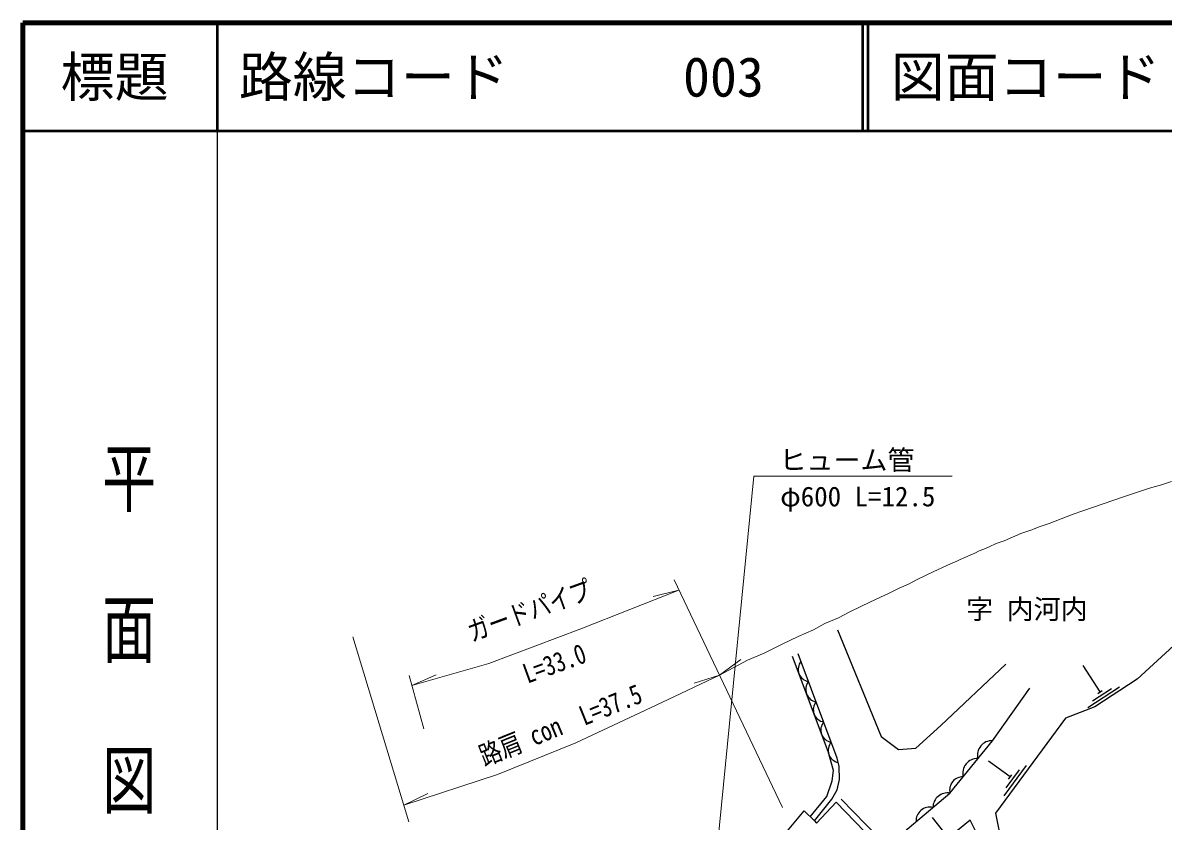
# Model space of a CAD drawing. Units: millimetres at full size, sheet at 1:1000; details may follow other scales. Extents: x 40000 to 680000, y 20000 to 380000.
# Drawn here: x 40000 to 145611, y 306092 to 380000 of the extents above; entities that cross this region are included whole.
import ezdxf
from ezdxf.enums import TextEntityAlignment as Align

# ---------------------------------------------------------------- set-up
doc = ezdxf.new("R2010")
doc.units = ezdxf.units.MM
doc.header["$LTSCALE"] = 1000
doc.linetypes.add('DASHED', pattern=[7.5, 6, -1.5])
for name, color, linetype, lineweight in [('M-BGD', 7, 'Continuous', 25), ('M-STR-HTXT', 7, 'Continuous', 13), ('M-TTL', 2, 'Continuous', 140), ('M-TTL-BAND', 7, 'Continuous', 25), ('M-TTL-LINE', 7, 'Continuous', 50)]:
    doc.layers.add(name, color=color, linetype=linetype, lineweight=lineweight)
doc.layers.add('M-BMK-HTXT', color=7, linetype='Continuous')
doc.layers.add('M-TTL-TXT', color=7, linetype='Continuous')
doc.styles.add('@ＭＳ ゴシック', font='')
doc.styles.add('ＭＳ ゴシック', font='')
doc.styles.get('@ＭＳ ゴシック').set_extended_font_data('@MS Gothic')
doc.styles.get('ＭＳ ゴシック').set_extended_font_data('MS Gothic')

msp = doc.modelspace()

# ---------------------------------------------------------------- linework, layer by layer
at = {"layer": 'M-BGD'}
for p, q in [((139767, 318061), (138205, 320520)), ((129797, 313541), (133264, 318412)), ((138630, 316602), (141561, 318515)), ((139052, 317236), (140811, 318384)), ((139562, 317927), (139972, 318195)), ((131441, 310192), (129444, 311663)), ((130886, 308427), (132961, 311245)), ((131059, 309169), (132305, 310859)), ((131295, 309995), (131586, 310389)), ((118816, 304249), (115330, 307859)), ((119211, 304603), (115797, 308138)), ((112348, 307042), (113307, 306115)), ((125185, 305273), (124236, 306435))]:
    msp.add_line(p, q, dxfattribs=at)
at = {"layer": 'M-BGD', "linetype": 'DASHED'}
msp.add_line((108591, 302570), (112348, 307042), dxfattribs=at)
at = {"layer": 'M-BGD'}
for points in [[(115443, 323794), (119479, 313922), (121107, 312716), (122710, 312846), (125005, 314955), (131036, 320620)], [(147341, 323048), (143214, 319236), (139291, 316676), (136557, 315622), (130088, 306838), (131184, 301278), (131350, 297251), (130575, 298592), (129515, 302593), (127725, 306185), (121267, 300914), (118937, 298244), (118254, 295276), (118536, 292287)], [(112903, 306505), (114449, 308384), (114966, 309843), (115078, 310797), (114584, 312552), (111289, 321340)], [(113307, 306115), (114938, 308145), (115427, 308981), (115648, 309951), (115608, 311144), (115417, 311915), (111810, 321577)], [(119710, 303511), (125864, 308687), (129797, 313541)], [(113307, 306115), (113515, 305913), (115330, 307859)]]:
    msp.add_lwpolyline(points, dxfattribs=at)
for centre, radius, start, end in [((112967, 320161), 1160, 140.95395, 259.98357), ((113666, 318288), 1160, 140.95395, 259.98357), ((114366, 316414), 1160, 140.95395, 259.98357), ((115065, 314540), 1160, 140.95395, 259.98357), ((115725, 312650), 1141, 139.07417, 259.23464), ((129733, 312225), 1317, 87.21961, 194.7663), ((128406, 310531), 1360, 87.77534, 194.21058), ((127060, 308969), 1229, 88.70746, 193.27844), ((125634, 307361), 1346, 80.14309, 179.9782), ((123996, 306116), 1279, 76.78245, 183.33884)]:
    msp.add_arc(centre, radius, start, end, dxfattribs=at)
at = {"layer": 'M-STR-HTXT'}
for p, q in [((100769, 327465), (98381, 326894)), ((100312, 328422), (110358, 307347)), ((75757, 306046), (70554, 323149)), ((104509, 319617), (106504, 321049)), ((75774, 319586), (77146, 314646)), ((76033, 318653), (78275, 319652)), ((104509, 319617), (102168, 318879)), ((75291, 307577), (77497, 308655))]:
    msp.add_line(p, q, dxfattribs=at)
for points in [[(101709, 277182), (107709, 338033), (126082, 338033)], [(104509, 319617), (107128, 320991), (108666, 321658), (110396, 322513), (111799, 323196), (113213, 323821), (114262, 324378), (115538, 324929), (116535, 325427), (117743, 326037), (118981, 326620), (120223, 327202), (121169, 327675), (122020, 328048), (122890, 328495), (124301, 329184), (125629, 329794), (126503, 330164), (126818, 330326), (128175, 330895), (128570, 331119), (128990, 331280), (129500, 331481), (130130, 331793), (130870, 332051), (131649, 332396), (132441, 332718), (133356, 333045), (134222, 333382), (135059, 333645), (137280, 334510), (138176, 334824), (141936, 336121), (144357, 336927), (145450, 337228), (146390, 337541)], [(76033, 318653), (83145, 320693), (91685, 323898), (100769, 327465)], [(75291, 307577), (83972, 310407), (91222, 313349), (99189, 317081), (104509, 319617)]]:
    msp.add_lwpolyline(points, dxfattribs=at)
at = {"layer": 'M-TTL'}
for p, q in [((40000, 380000), (40000, 20000)), ((680000, 380000), (40000, 380000))]:
    msp.add_line(p, q, dxfattribs=at)
at = {"layer": 'M-TTL-BAND'}
msp.add_line((58000, 370000), (58000, 20000), dxfattribs=at)
at = {"layer": 'M-TTL-LINE'}
for p, q in [((58000, 380000), (58000, 370000)), ((117750, 380000), (117750, 370000)), ((118250, 380000), (118250, 370000)), ((40000, 370000), (680000, 370000))]:
    msp.add_line(p, q, dxfattribs=at)

# ---------------------------------------------------------------- texts
at = {"layer": 'M-BMK-HTXT', "style": 'ＭＳ ゴシック'}
msp.add_text('字 内河内', height=1833, dxfattribs=at).set_placement((127368, 324262), align=Align.BOTTOM_LEFT)
at = {"layer": 'M-STR-HTXT', "style": 'ＭＳ ゴシック'}
for s, p in [('ヒューム管', (110074, 338061)), ('φ600 L=12.5', (110149, 334686))]:
    msp.add_text(s, height=1833, dxfattribs=at).set_placement(p, align=Align.BOTTOM_LEFT)
at = {"layer": 'M-STR-HTXT', "style": 'ＭＳ ゴシック', "width": 0.8}
for s, rotation, p in [('ガードパイプ', 19.985, (87407, 324225)), ('L=33.0', 19.985, (89732, 319323)), ('路肩 con\u3000L=37.5', 21.99, (90342, 313651))]:
    msp.add_text(s, height=1833, rotation=rotation, dxfattribs=at).set_placement(p, align=Align.BOTTOM_CENTER)
at = {"layer": 'M-TTL-BAND', "style": '@ＭＳ ゴシック', "width": 1.4}
msp.add_text('平  面  図', height=3666, rotation=270, dxfattribs=at).set_placement((49777, 306475), align=Align.MIDDLE_RIGHT)
at = {"layer": 'M-TTL-TXT', "style": 'ＭＳ ゴシック'}
msp.add_text('標題', height=3666, dxfattribs=at).set_placement((48500, 375000), align=Align.MIDDLE_CENTER)
for s, p in [('路線コード', (60000, 375000)), ('図面コード', (120380, 375000)), ('003', (101142, 375000))]:
    msp.add_text(s, height=3666, dxfattribs=at).set_placement(p, align=Align.MIDDLE_LEFT)

doc.saveas('drawing.dxf')
